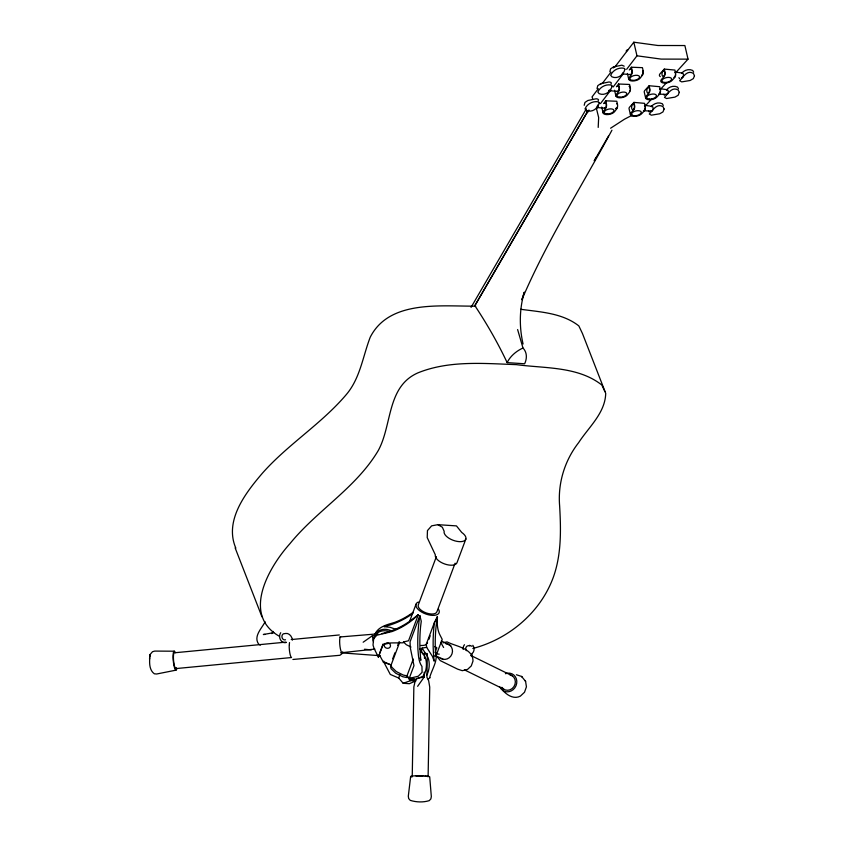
<?xml version="1.0" encoding="UTF-8"?>
<svg xmlns="http://www.w3.org/2000/svg" width="844" height="844" viewBox="0 0 844 844"><rect width="100%" height="100%" fill="white"/><g stroke="black" fill="none" stroke-linecap="round" stroke-linejoin="round"><path stroke-width="1.27" d="M412.231 776.512L413.855 686.868L415.142 681.213L416.999 678.165M417.622 686.32L424.121 677.131L424.216 672.13M424.469 658.383L424.553 653.393L427.349 653.572L426.927 677.31L428.657 680.718L429.733 687.111L428.108 776.754A7.944 0.696 1 0 0 425.081 776.174M598.196 127.412L598.66 117.527L596.508 108.802L598.101 106.724M410.648 776.491L408.306 796.24L408.686 798.582L410.247 800.365C416.292 802.254 423.161 802.517 429.227 800.65L430.862 798.92L431.326 796.588L429.702 776.775A9.537 0.844 1 0 0 417.432 775.784A9.537 0.844 1 0 0 412.062 776.934M175.89 670.178L156.657 674.008L154.325 673.797C148.533 669.609 149.441 660.841 150.063 654.543L152.479 651.726L154.737 651.083L174.307 651.209M149.81 656.632L150.063 654.543M289.27 644.711L289.524 642.59M149.515 659.132L149.673 657.856M434.554 622.123L433.837 627.799A80.053 37.685 -86.3 0 0 434.154 661.168L432.497 656.495L426.663 647.337L426.294 644.172L434.554 622.123L437.329 616.785A80.053 37.685 -86.3 0 0 435.388 650.418C438.521 660.261 432.423 668.153 429.828 676.983L430.261 677.626L428.119 678.987M584.206 105.31L584.955 102.44L587.878 100.499L596.191 98.769L597.805 99.086L598.533 99.771L598.174 100.668M597.024 88.514L597.784 85.645L600.706 83.693L609.02 81.974L610.634 82.279L611.362 82.976L611.003 83.872M609.853 71.719L610.602 68.839L613.525 66.898L621.849 65.178L624.18 66.18M378.386 657.181L383.155 644.457L390.783 642.938L403.147 642.801L403.474 641.957L408.538 640.775L418.35 614.611A80.053 70.337 15.6 0 1 392.122 631.534L376.709 635.268L373.565 638.919L373.027 645.09L374.061 648.382L378.386 657.181L379.156 654.438L383.429 662.245L391.173 664.977L391.648 667.045L396.258 671.539L403.295 675.063L407.082 675.875M383.429 662.245L383.735 661.147M413.265 659.08L406.977 675.854L409.941 680.486L415.913 680.876L409.372 683.693L403.168 683.292L398.737 678.059L399.877 674.546M379.589 653.288L383.049 644.035M392.703 658.784L394.992 652.697M397.724 645.375L399.096 641.725M403.168 683.292L410.965 680.549L406.977 675.854L406.523 677.521L402.683 676.698L395.646 673.174L391.036 668.68L390.54 666.528L399.697 642.21M409.667 621.173L415.976 604.315M436.39 556.607L418.223 605.106A9.928 4.726 20.5 0 0 426.304 612.976A9.928 4.726 20.5 0 0 436.939 611.7L455.106 563.201M420.038 657.961L420.861 660.303A80.053 37.685 -86.3 0 1 420.555 626.934L421.262 621.258L419.848 615.645L410.047 641.82L410.311 647.728L413.971 665.673L409.213 678.397L414.457 678.734L409.941 680.486M421.24 652.148L422.095 648.065L426.663 647.337M465.877 538.968L457.058 562.515A11.521 5.486 20.5 0 1 444.725 563.992A11.521 5.486 20.5 0 1 435.346 554.867L427.222 537.628L427.454 530.581L431.632 525.854L437.814 524.673L456.456 525.896L461.731 532.458A11.521 5.486 20.5 0 1 459.168 541.637A11.521 5.486 20.5 0 1 444.166 531.309L442.34 527.215L437.814 524.673M428.868 639.393L430.208 635.827M435.546 621.543L437.329 616.785M434.987 652.591L436.717 647.96L435.082 646.504M471.226 655.904L472.323 653.72M611.942 130.198C581.685 186.45 546.954 240.888 521.877 299.694L524.303 292.172C519.366 309.009 519.134 326.923 523.069 343.993M588.975 110.005L587.466 112.716L585.884 108.654M608.44 136.169L594.218 160.835L596.265 157.311M434.987 656.463L437.266 652.517L442.203 639.341L439.787 634.656A80.053 32.663 -55.5 0 1 437.466 617.143M471.057 307.364L586.116 109.235M517.615 329.571L522.985 348.013A25.626 17.429 -25.9 0 1 524.641 363.775L507.16 362.625A478.938 300.169 29.2 0 0 474.856 305.665L587.245 112.136M474.856 305.665L588.152 110.564M265.132 621.785C261.819 628.347 253.158 636.344 258.654 644.13L260.332 645.101M271.852 633.612L273.161 631.449M374.841 634.35C378.302 626.47 387.291 624.644 394.665 622.397A80.053 70.337 15.6 0 0 413.159 612.269M598.322 88.683L592.013 96.944A37.147 17.724 -13.1 0 1 592.625 98.853M602.268 83.514L610.94 72.151M614.886 66.992L633.812 42.2L657.972 45.502L684.874 45.544L688.029 59.143L675.611 72.753M600.474 103.601L610.792 90.097M613.177 86.974L623.484 73.47M626.659 69.314L636.977 55.799L633.812 42.2M603.618 103.58L605.728 100.816L616.785 101.259L617.449 104.15A3.376 1.488 -87.7 0 1 616.795 108.781L614.611 111.651A6.161 2.933 -13.1 0 1 606.657 114.605A6.161 2.933 -13.1 0 1 603.555 111.197L605.749 108.338A3.376 1.488 -87.7 0 0 606.403 103.706L605.728 100.816M616.447 86.784L618.557 84.01L629.603 84.463L630.278 87.354A3.376 1.488 -87.7 0 1 629.624 91.985L627.43 94.855A6.161 2.933 -13.1 0 1 619.485 97.799A6.161 2.933 -13.1 0 1 616.384 94.401L618.568 91.532A3.376 1.488 -87.7 0 0 619.232 86.9L618.557 84.01M629.276 69.978L631.386 67.214L642.432 67.668L643.107 70.558A3.376 1.488 -87.7 0 1 642.442 75.19L640.258 78.059A6.161 2.933 -13.1 0 1 632.304 81.003A6.161 2.933 -13.1 0 1 629.202 77.606L631.396 74.736A3.376 1.488 -87.7 0 0 632.05 70.105L631.386 67.214M341.788 653.921L339.868 655.292L292.889 659.47M633.928 102.388L634.593 105.268A3.376 1.688 -84.8 0 1 633.696 109.889L631.101 112.727A6.161 2.933 -13.1 0 0 633.538 116.356A6.161 2.933 -13.1 0 0 641.714 113.697L644.31 110.859A3.376 1.688 -84.8 0 0 645.217 106.239L644.542 103.348L633.928 102.388L629.761 106.945A6.161 2.933 -13.1 0 0 629.033 108.591L630.384 114.373M649.11 85.74L649.785 88.631A3.376 1.688 -84.8 0 1 648.878 93.241L646.293 96.089A6.161 2.933 -13.1 0 0 648.73 99.719A6.161 2.933 -13.1 0 0 656.906 97.06L659.491 94.211A3.376 1.688 -84.8 0 0 660.398 89.601L659.723 86.71L649.11 85.74L644.943 90.308A6.161 2.933 -13.1 0 0 644.225 91.943L645.565 97.725M664.302 69.092L664.966 71.983A3.376 1.688 -84.8 0 1 664.07 76.604L661.474 79.441A6.161 2.933 -13.1 0 0 663.911 83.071A6.161 2.933 -13.1 0 0 672.088 80.412L674.683 77.574A3.376 1.688 -84.8 0 0 675.58 72.953L674.915 70.063L664.302 69.092L660.135 73.66A6.161 2.933 -13.1 0 0 660.303 76.635M645.438 105.816L651.652 99.012M660.525 89.285L666.739 82.48M426.294 644.172L427.539 642.959M681.709 73.217C684.357 70.041 688.894 68.586 692.724 70.474L693.652 72.141M666.528 89.865C669.176 86.679 673.712 85.223 677.542 87.111L678.471 88.789M651.336 106.513C653.984 103.327 658.52 101.871 662.361 103.759L663.279 105.426M363.163 642.221L372.309 635.796L376.192 635.426M610.581 128.225L624.465 119.215L632.124 115.227M418.35 614.611L410.922 620.308A80.053 70.337 15.6 0 1 382.037 633.58M409.213 678.397L418.276 676.223L422.095 672.309L421.958 666.412C418.392 661.548 418.487 655.049 417.907 649.279A80.053 37.685 -86.3 0 1 419.848 615.645M412.041 680.623L422.654 676.508A11.911 5.613 -86.3 0 0 424.448 655.967L419.943 648.888M291.222 639.562L339.341 634.962M472.84 648.477C509.006 639.014 540.804 612.227 553.527 576.695C561.513 554.033 560.975 529.758 559.646 506.115C557.684 483.338 564.625 460.539 578.699 442.562C588.785 427.011 605.222 413.043 605.718 393.304L601.825 385.012C577.971 366.254 545.024 368.49 516.465 364.65C483.559 363.479 448.934 360.219 417.706 372.953C386.7 386.774 392.238 424.965 378.302 450.474C356.221 487.821 317.027 510.325 289.977 543.62C268.919 567.031 241.384 614.4 279.195 636.197M442.952 642.854L446.993 641.873C455.992 646.515 472.988 648.213 472.999 661.052L471.279 665.927L467.534 669.419L462.312 670.685L457.67 669.165L440.357 660.662L437.234 656.832M341.113 652.792L374.873 649.068M273.73 632.683L263.339 634.509L265.143 634.414M422.179 653.741L424.553 653.393M418.191 677.996L424.121 677.131M285.979 642.126L174.444 652.792A7.944 1.519 84.5 0 0 173.769 662.403A7.944 1.519 84.5 0 0 176.449 667.709M339.784 636.988L377.89 633.833M175.763 668.596L291.243 657.56M285.494 633.422C289.334 632.852 292.024 636.661 292.488 640.058M688.029 59.143L661.137 59.101L636.977 55.799M435.683 654.026L439.281 654.132M666.897 94.454L658.658 94.095A2.785 1.393 -84.8 0 0 660.219 91.279M651.705 111.091L643.466 110.743A2.785 1.393 -84.8 0 0 645.038 107.926M475.763 306.14C440.695 306.446 389.295 299.662 370.21 337.241C362.814 356.516 360.198 378.144 346.409 394.443C321.564 423.836 288.015 444.239 262.526 473.062C245.414 493.012 224.008 520.78 235.835 548.146M380.032 655.704L340.934 652.834M622.112 73.882L630.658 74.631M609.284 90.677L617.829 91.426M605.011 108.222L596.465 107.473A2.384 1.044 -87.7 0 0 597.573 105.057M520.695 309.284C540.55 312.006 562.484 313.04 578.836 325.911L582.444 333.486L605.043 391.563M364.513 649.236L371.286 649.901M675.348 72.078L682.374 73.059M660.166 88.715L667.182 89.696M644.974 105.363L652.001 106.344M469.443 645.322L471.996 646.272M516.423 674.757L521.592 676.445L525.59 681.34L526.424 686.837L524.514 692.249L520.379 696.121C513.838 699.581 507.202 695.15 502.771 690.445M395.963 629.371L390.086 627.303L383.978 626.638A80.053 70.337 15.6 0 0 412.853 613.366M391.774 630.911L389.316 630.046A11.911 10.466 15.6 0 0 375.411 633.96M384.664 662.181L391.173 664.977M398.737 678.059L390.287 674.43L383.587 661.707M441.38 640.986L450.833 645.628M470.931 655.503L512.308 675.833M435.071 655.429L443.353 659.502M464.622 669.957L503.636 689.115M410.996 647.063L406.312 644.711L403.537 642.02M434.924 646.726L436.717 647.96M525.084 680.718L525.59 681.34M521.592 676.445L522.225 677.226M422.095 648.065L427.254 656.147A11.911 5.613 -86.3 0 1 426.769 675M678.945 77.648L679.568 78.671M663.764 94.296L664.386 95.319M648.572 110.933L649.205 111.957M440.779 642.453L443.617 647.496M235.138 547.893L261.946 616.785M627.387 73.449L628.738 79.22M614.569 90.245L615.909 96.026M601.74 107.04L603.08 112.822M372.309 635.796L373.481 641.83M507.16 362.625A25.626 17.429 -25.9 0 1 522.985 348.013M600.791 84.147A2.184 1.044 -13.1 0 1 602.521 83.208M616.795 103.464A2.785 1.224 -87.7 0 1 617.217 104.456M617.154 107.241A2.785 1.224 -87.7 0 1 615.455 108.327M604.526 103.063A2.785 1.224 -87.7 0 1 606.298 105.394A2.785 1.224 -87.7 0 1 604.399 107.874M613.451 67.921A2.184 1.044 -13.1 0 1 615.35 66.412M630.046 87.66A2.785 1.224 -87.7 0 1 630.173 89.042M629.972 90.435A2.785 1.224 -87.7 0 1 629.508 91.479M629.023 86.32A2.785 1.224 -87.7 0 1 629.624 86.658M617.344 86.267A2.785 1.224 -87.7 0 1 619.127 88.599A2.785 1.224 -87.7 0 1 617.228 91.078M610.223 89.453A2.384 1.044 -87.7 0 1 608.767 90.382M626.681 51.568A2.184 1.044 -13.1 0 1 628.168 49.617M642.864 70.864A2.785 1.224 -87.7 0 1 641.704 75.074M630.173 69.472A2.785 1.224 -87.7 0 1 631.945 71.793A2.785 1.224 -87.7 0 1 630.057 74.283M623.051 72.658A2.384 1.044 -87.7 0 1 622.64 73.544M651.378 106.682A2.384 1.192 -84.8 0 1 653.056 108.686A2.384 1.192 -84.8 0 1 651.125 110.796M644.478 105.542A2.785 1.393 -84.8 0 1 644.932 106.544M681.752 73.396A2.384 1.192 -84.8 0 1 683.429 75.401A2.384 1.192 -84.8 0 1 681.498 77.511M674.852 72.257A2.785 1.393 -84.8 0 1 675.305 73.259M675.411 74.641A2.785 1.393 -84.8 0 1 673.839 77.448M666.57 90.034A2.384 1.192 -84.8 0 1 668.237 92.038A2.384 1.192 -84.8 0 1 666.317 94.148M659.67 88.905A2.785 1.393 -84.8 0 1 660.124 89.907M463.198 649.469A5.961 5.444 74.7 0 1 464.485 644.711M472.872 645.301A5.961 5.444 74.7 0 1 472.06 653.583M466.342 650.682A3.176 2.901 74.7 0 1 469.654 645.924M445.885 643.782A7.944 7.237 -63.8 0 1 452.004 653.847A7.944 7.237 -63.8 0 1 440.779 658.236M509.987 674.82A7.944 7.237 -63.8 0 1 513.943 686.583A7.944 7.237 -63.8 0 1 501.842 687.301M505.429 673.712A9.537 8.683 -63.8 0 1 516.338 678.766A9.537 8.683 -63.8 0 1 511.232 690.919A9.537 8.683 -63.8 0 1 499.88 686.91M286.338 642.442A5.961 4.937 80.1 0 1 280.546 639.91A5.961 4.937 80.1 0 1 280.736 632.726M285.515 639.794A3.176 2.627 80.1 0 1 281.938 636.882A3.176 2.627 80.1 0 1 285.008 633.686M342.696 651.821A7.944 1.519 84.5 0 1 340.005 646.515A7.944 1.519 84.5 0 1 340.681 636.904M291.549 657.529A7.944 1.519 84.5 0 1 289.207 645.375M176.723 669.113A9.537 1.825 84.5 0 1 173.231 660.282A9.537 1.825 84.5 0 1 175.352 652.686M415.997 775.963A7.944 0.696 1 0 1 423.013 776.026M373.417 640.596A11.911 10.466 15.6 0 1 388.905 631.502M386.71 642.717A3.176 2.796 15.6 0 1 390.477 646.093A3.176 2.796 15.6 0 1 385.877 647.897A3.176 2.796 15.6 0 1 385.254 643.286M438.426 609.115A12.312 5.866 20.5 0 1 425.998 614.073A12.312 5.866 20.5 0 1 418.318 602.036M425.566 644.869A12.312 5.866 20.5 0 1 420.745 645.449M599.251 102.862C598.048 108.433 591.982 112.969 586.316 110.437L585.029 108.876C587.013 103.823 593.226 100.658 598.47 101.902L599.251 102.862M612.079 86.067C610.866 91.637 604.8 96.174 599.134 93.642L597.858 92.08C599.841 87.027 606.045 83.851 611.288 85.107L612.079 86.067M624.908 69.271C623.695 74.842 617.629 79.378 611.963 76.846L610.687 75.285C612.67 70.221 618.874 67.056 624.117 68.311L624.908 69.271M664.112 109.003L662.983 111.893L659.755 113.771L651.357 115.174L649.289 114.024C652.876 110.353 656.79 102.831 663.046 106.703L664.112 109.003M679.293 92.355L678.165 95.256L674.947 97.123L666.538 98.526L664.481 97.387C668.058 93.716 671.972 86.194 678.228 90.065L679.293 92.355M694.485 75.717L693.357 78.608L690.128 80.486L681.73 81.889L679.663 80.739C683.25 77.068 687.153 69.546 693.409 73.417L694.485 75.717M607.131 113.982A4.969 2.374 -13.1 0 0 613.915 110.3A4.969 2.374 -13.1 0 0 606.203 109.984A4.969 2.374 -13.1 0 0 607.131 113.982M619.95 97.187A4.969 2.374 -13.1 0 0 626.744 93.505A4.969 2.374 -13.1 0 0 619.021 93.188A4.969 2.374 -13.1 0 0 619.95 97.187M632.778 80.391A4.969 2.374 -13.1 0 0 639.573 76.709A4.969 2.374 -13.1 0 0 631.85 76.393A4.969 2.374 -13.1 0 0 632.778 80.391M633.58 109.382A2.785 1.393 -84.8 0 0 633.865 104.582A2.785 1.393 -84.8 0 0 631.629 107.04A2.785 1.393 -84.8 0 0 633.58 109.382M634.097 115.755A4.969 2.374 -13.1 0 0 641.271 112.284A4.969 2.374 -13.1 0 0 633.865 111.608A4.969 2.374 -13.1 0 0 634.097 115.755M663.954 76.087A2.785 1.393 -84.8 0 0 664.239 71.286A2.785 1.393 -84.8 0 0 662.002 73.755A2.785 1.393 -84.8 0 0 663.954 76.087M664.471 82.469A4.969 2.374 -13.1 0 0 671.645 78.998A4.969 2.374 -13.1 0 0 664.239 78.323A4.969 2.374 -13.1 0 0 664.471 82.469M648.762 92.734A2.785 1.393 -84.8 0 0 649.057 87.934A2.785 1.393 -84.8 0 0 646.81 90.392A2.785 1.393 -84.8 0 0 648.762 92.734M649.279 99.107A4.969 2.374 -13.1 0 0 656.463 95.636A4.969 2.374 -13.1 0 0 649.047 94.961A4.969 2.374 -13.1 0 0 649.279 99.107"/></g></svg>
